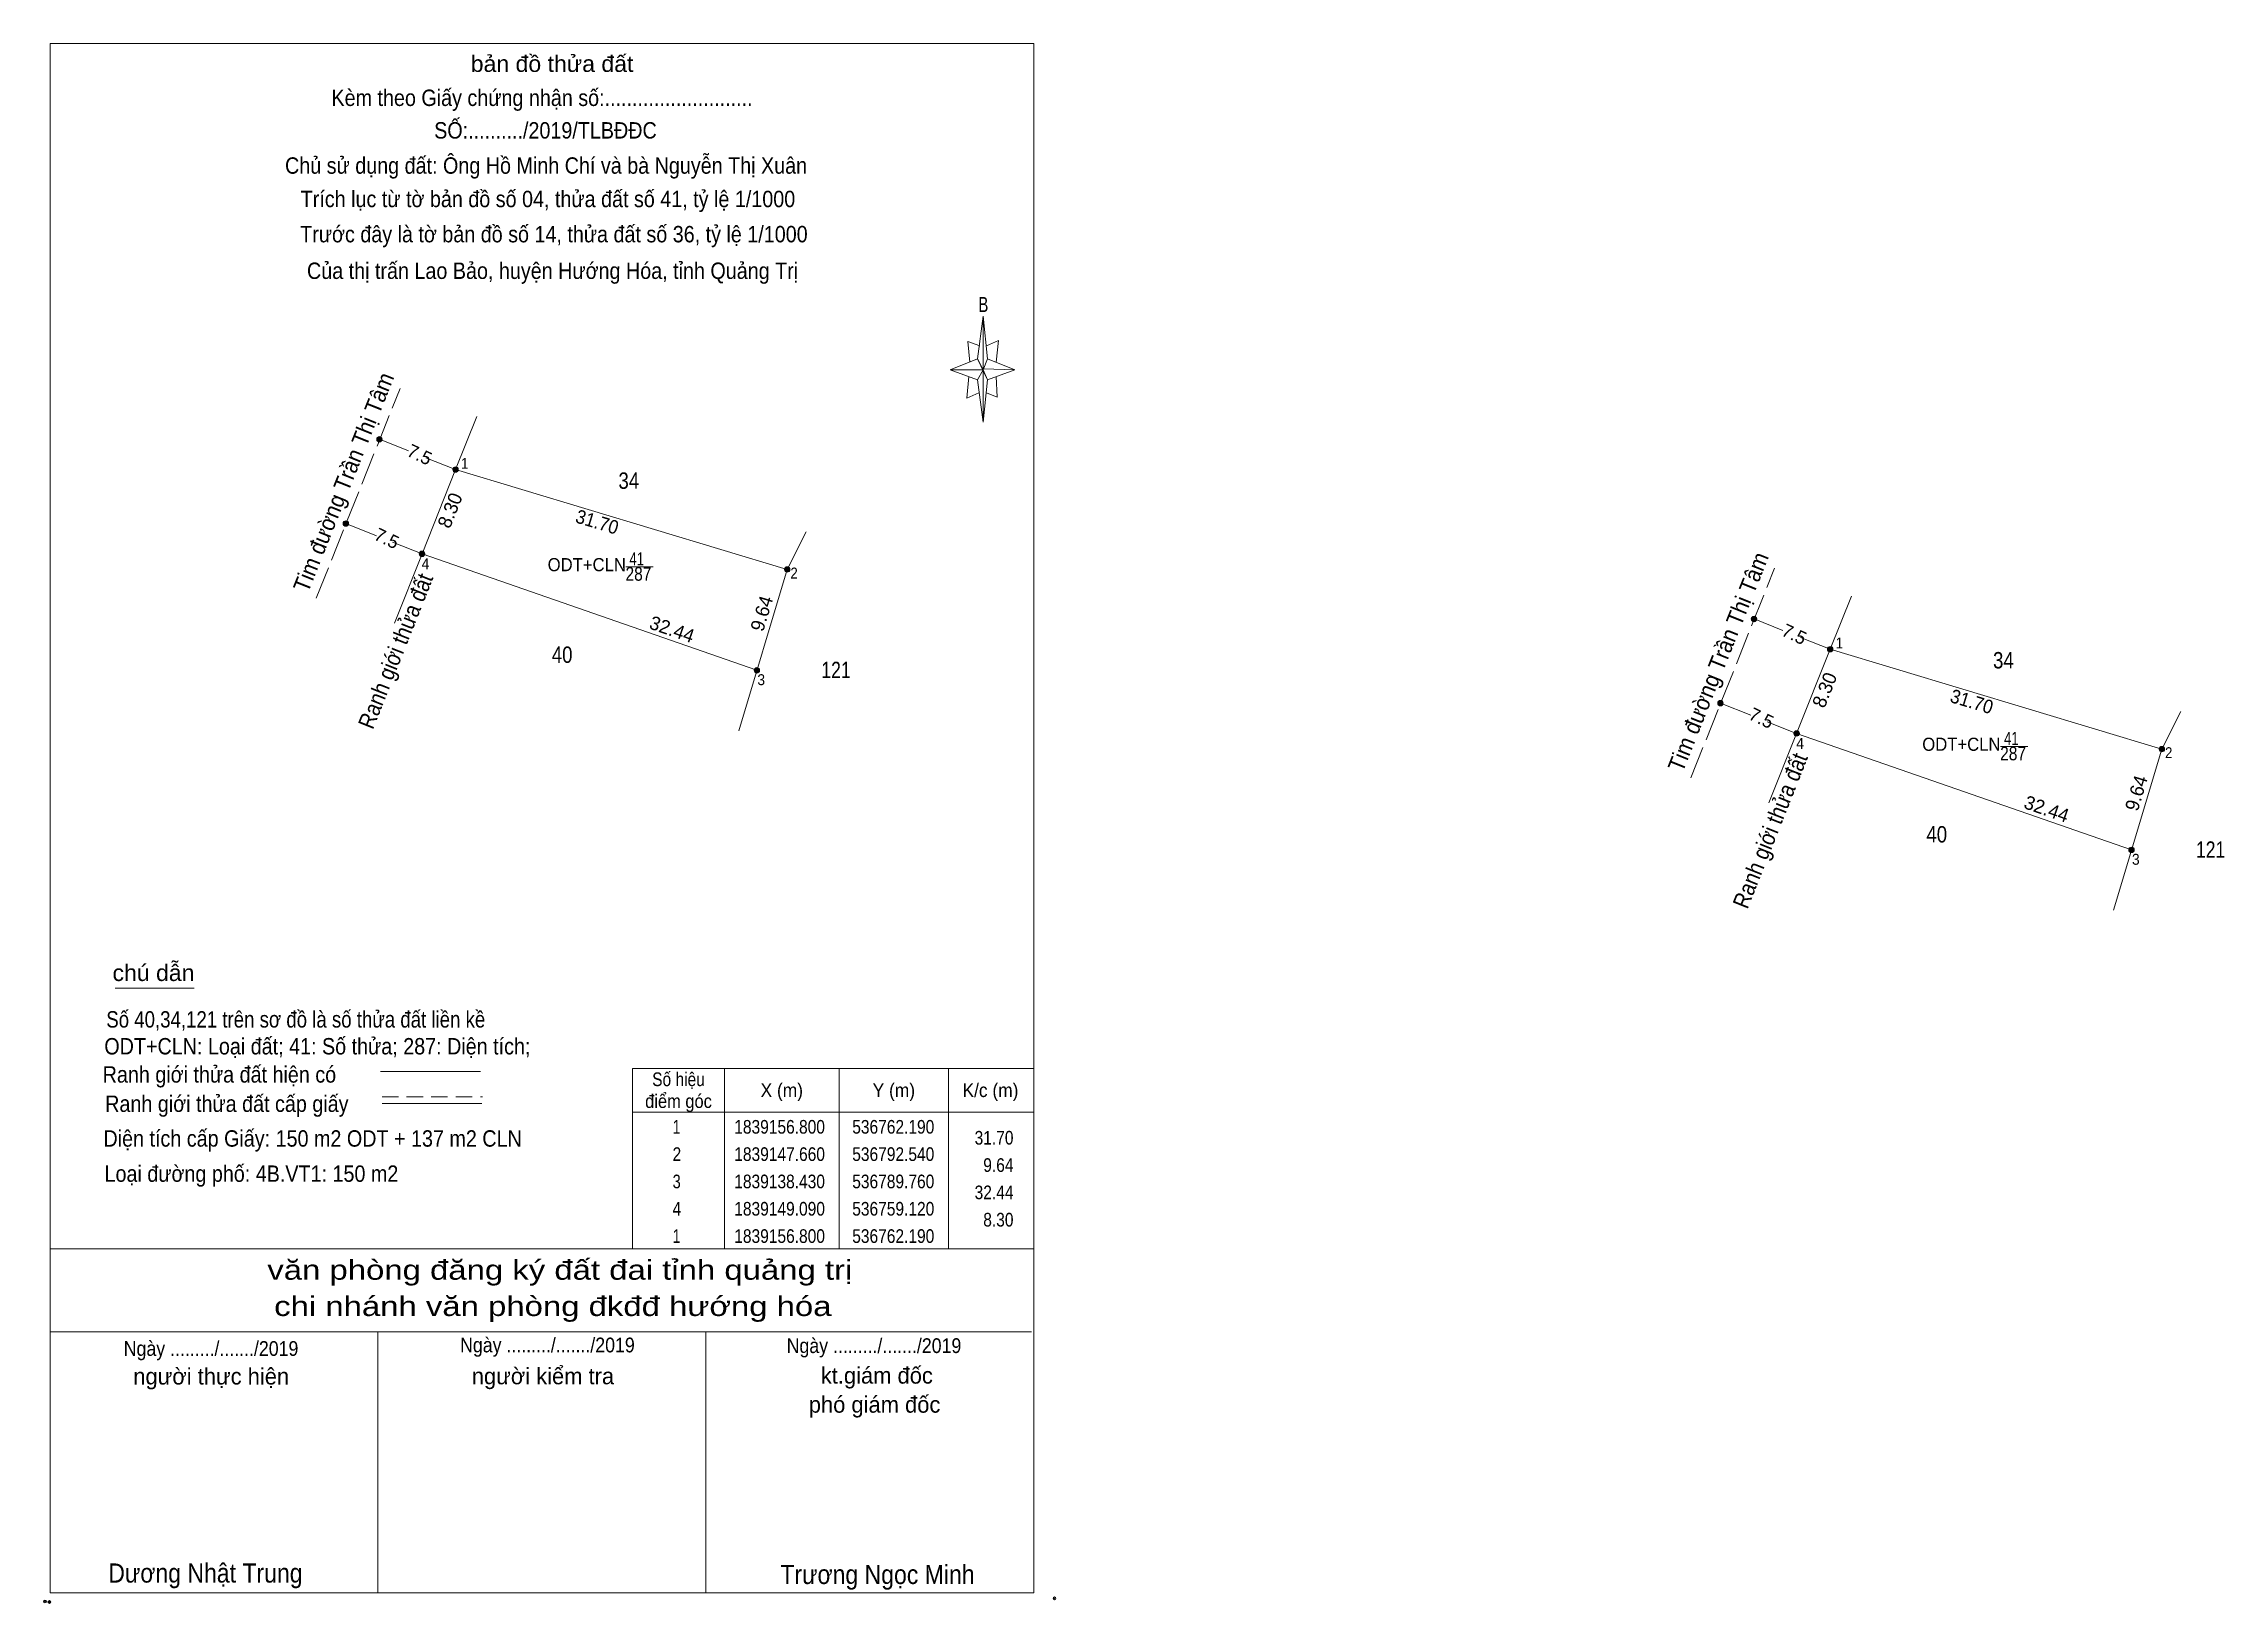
# Model space of a CAD drawing. Header units: metres. Extents: x 536599 to 536798, y 1839069 to 1839212.
import ezdxf
from ezdxf.enums import TextEntityAlignment as Align

# ---------------------------------------------------------------- set-up
doc = ezdxf.new("R2010")
doc.units = ezdxf.units.M
doc.header["$LTSCALE"] = 0.5
doc.header["$PDMODE"] = 32
doc.header["$PDSIZE"] = 0.25
doc.linetypes.add('LONG_DASHED', pattern=[7.5, 6, -1.5])
doc.linetypes.add('MEDIUM_DASHED', pattern=[4.5, 3, -1.5])
for name, color, linetype, lineweight in [('10', 7, 'Continuous', 13), ('13', 7, 'Continuous', 13), ('17', 7, 'Continuous', 13), ('22', 7, 'LONG_DASHED', 13), ('23', 7, 'Continuous', 13), ('5', 7, 'Continuous', 13), ('6', 7, 'Continuous', 13), ('63', 7, 'Continuous', 13)]:
    doc.layers.add(name, color=color, linetype=linetype, lineweight=lineweight)
doc.layers.add('15', color=7, linetype='Continuous')

msp = doc.modelspace()

# ---------------------------------------------------------------- hatches: boundary and pattern name
at = {"layer": '63'}
for points in [[(536629.69, 1839176.01, 1), (536629.19, 1839176.01, 1)], [(536636.66, 1839173.24, 1), (536636.16, 1839173.24, 1)], [(536626.62, 1839168.3, 1), (536626.12, 1839168.3, 1)], [(536633.59, 1839165.53, 1), (536633.09, 1839165.53, 1)], [(536667.01, 1839164.1, 1), (536666.51, 1839164.1, 1)], [(536755.47, 1839159.57, 1), (536754.97, 1839159.57, 1)], [(536762.44, 1839156.8, 1), (536761.94, 1839156.8, 1)], [(536664.23, 1839154.87, 1), (536663.73, 1839154.87, 1)], [(536752.4, 1839151.86, 1), (536751.9, 1839151.86, 1)], [(536759.37, 1839149.09, 1), (536758.87, 1839149.09, 1)], [(536792.79, 1839147.66, 1), (536792.29, 1839147.66, 1)], [(536790.01, 1839138.43, 1), (536789.51, 1839138.43, 1)]]:
    msp.add_hatch(color=256, dxfattribs=at).paths.add_polyline_path(points)

# ---------------------------------------------------------------- linework, layer by layer
at = {"layer": '10'}
for p, q in [((536666.76, 1839164.1), (536636.41, 1839173.24)), ((536668.49, 1839167.55), (536666.76, 1839164.1)), ((536633.34, 1839165.53), (536663.98, 1839154.87)), ((536666.76, 1839164.1), (536662.32, 1839149.34)), ((536792.54, 1839147.66), (536762.19, 1839156.8)), ((536794.27, 1839151.11), (536792.54, 1839147.66)), ((536759.12, 1839149.09), (536789.76, 1839138.43)), ((536792.54, 1839147.66), (536788.1, 1839132.9))]:
    msp.add_line(p, q, dxfattribs=at)
at = {"layer": '13'}
for p, q in [((536651.98, 1839164.33), (536654.49, 1839164.33)), ((536777.76, 1839147.89), (536780.27, 1839147.89))]:
    msp.add_line(p, q, dxfattribs=at)
at = {"layer": '17'}
msp.add_line((536605.25, 1839125.77), (536612.49, 1839125.77), dxfattribs=at)
at = {"layer": '22'}
for p, q in [((536623.66, 1839161.46), (536631.33, 1839180.67)), ((536749.44, 1839145.02), (536757.11, 1839164.23))]:
    msp.add_line(p, q, dxfattribs=at)
at = {"layer": '23'}
for p, q in [((536638.35, 1839178.1), (536636.41, 1839173.24)), ((536636.41, 1839173.24), (536633.34, 1839165.53)), ((536633.34, 1839165.53), (536630.81, 1839159.17)), ((536764.13, 1839161.66), (536762.19, 1839156.8)), ((536762.19, 1839156.8), (536759.12, 1839149.09)), ((536759.12, 1839149.09), (536756.59, 1839142.73))]:
    msp.add_line(p, q, dxfattribs=at)
at = {"layer": '5'}
for p, q in [((536684.18, 1839183.37), (536684.68, 1839187.27)), ((536685.08, 1839183.37), (536687.58, 1839182.37)), ((536684.18, 1839181.47), (536681.68, 1839182.37)), ((536685.08, 1839181.47), (536684.68, 1839177.57)), ((536685.88, 1839181.77), (536685.98, 1839179.87)), ((536685.98, 1839179.87), (536684.98, 1839180.27)), ((536599.31, 1839101.93), (536689.31, 1839101.93)), ((536599.31, 1839094.33), (536689.11, 1839094.33)), ((536599.31, 1839094.33), (536689.11, 1839094.33)), ((536599.31, 1839094.33), (536689.11, 1839094.33)), ((536629.31, 1839070.43), (536629.31, 1839094.33)), ((536659.31, 1839070.43), (536659.31, 1839094.33))]:
    msp.add_line(p, q, dxfattribs=at)
for points in [[(536599.31, 1839212.23), (536689.31, 1839212.23), (536689.31, 1839070.43), (536599.31, 1839070.43)], [(536684.68, 1839187.27), (536685.08, 1839183.37), (536684.68, 1839182.37)], [(536684.68, 1839182.37), (536681.68, 1839182.37), (536684.18, 1839183.37), (536685.08, 1839181.47), (536687.58, 1839182.37), (536684.68, 1839182.47)], [(536684.68, 1839182.37), (536684.68, 1839177.57), (536684.18, 1839181.47)]]:
    msp.add_lwpolyline(points, close=True, dxfattribs=at)
for points in [[(536684.68, 1839182.37), (536684.18, 1839183.37), (536681.68, 1839182.37)], [(536684.38, 1839184.57), (536683.28, 1839184.97), (536683.48, 1839183.07)], [(536684.98, 1839184.57), (536686.08, 1839185.07), (536685.88, 1839183.07)], [(536683.38, 1839181.77), (536683.18, 1839179.77), (536684.28, 1839180.27)], [(536684.68, 1839182.37), (536685.08, 1839181.47), (536687.58, 1839182.37)], [(536689.31, 1839070.43), (536599.31, 1839070.43), (536599.31, 1839094.33)]]:
    msp.add_lwpolyline(points, dxfattribs=at)
for p in [(536598.84, 1839069.65), (536599.24, 1839069.59)]:
    msp.add_point(p, dxfattribs=at)
at = {"layer": '6'}
for p, q in [((536629.54, 1839118.15), (536638.68, 1839118.15)), ((536629.68, 1839115.21), (536638.82, 1839115.21))]:
    msp.add_line(p, q, dxfattribs=at)
at = {"layer": '6', "linetype": 'MEDIUM_DASHED'}
msp.add_line((536629.68, 1839115.83), (536638.88, 1839115.83), dxfattribs=at)
at = {"layer": '6'}
msp.add_point((536691.21, 1839069.93), dxfattribs=at)
at = {"layer": '63'}
for p, q in [((536629.44, 1839176.01), (536632.09, 1839174.96)), ((536633.7, 1839174.32), (536636.41, 1839173.24)), ((536626.37, 1839168.3), (536629.16, 1839167.19)), ((536630.65, 1839166.6), (536633.34, 1839165.53)), ((536755.22, 1839159.57), (536757.87, 1839158.52)), ((536759.48, 1839157.88), (536762.19, 1839156.8)), ((536752.15, 1839151.86), (536754.94, 1839150.75)), ((536756.43, 1839150.16), (536759.12, 1839149.09)), ((536661.01, 1839118.43), (536661.01, 1839101.93)), ((536671.51, 1839118.43), (536671.51, 1839101.93)), ((536681.51, 1839118.43), (536681.51, 1839101.93)), ((536652.61, 1839114.43), (536689.31, 1839114.43))]:
    msp.add_line(p, q, dxfattribs=at)
msp.add_lwpolyline([(536652.61, 1839118.43), (536689.31, 1839118.43), (536689.31, 1839101.93), (536652.61, 1839101.93)], close=True, dxfattribs=at)
for centre in [(536629.44, 1839176.01), (536636.41, 1839173.24), (536626.37, 1839168.3), (536633.34, 1839165.53), (536666.76, 1839164.1), (536755.22, 1839159.57), (536762.19, 1839156.8), (536663.98, 1839154.87), (536752.15, 1839151.86), (536759.12, 1839149.09), (536792.54, 1839147.66), (536789.76, 1839138.43)]:
    msp.add_circle(centre, 0.25, dxfattribs=at)

# ---------------------------------------------------------------- texts
at = {"layer": '13'}
for s, height, width, p in [('34', 1.5, 0.85, (536652.26, 1839171.48)), ('41', 1.2, 0.75, (536652.985, 1839164.47)), ('ODT+CLN', 1.2, 0.95, (536648.415, 1839163.94)), ('287', 1.25, 0.85, (536653.145, 1839163.07)), ('40', 1.5, 0.85, (536646.16, 1839155.55)), ('121', 1.5, 0.8, (536671.22, 1839154.15)), ('34', 1.5, 0.85, (536778.04, 1839155.04)), ('ODT+CLN', 1.2, 0.95, (536774.195, 1839147.5)), ('287', 1.25, 0.85, (536778.925, 1839146.63)), ('41', 1.2, 0.75, (536778.765, 1839148.03)), ('40', 1.5, 0.85, (536771.94, 1839139.11)), ('121', 1.5, 0.8, (536797, 1839137.71))]:
    msp.add_text(s, height=height, dxfattribs=dict(at, width=width)).set_placement(p, align=Align.CENTER)
at = {"layer": '15', "width": 0.95}
for p in [(536626.8662, 1839171.8119), (536752.6462, 1839155.3719)]:
    msp.add_text('Tim đường Trần Thị Tâm', height=1.5, rotation=68.233, dxfattribs=at).set_placement(p, align=Align.CENTER)
at = {"layer": '15'}
for p in [(536632.8679, 1839174.0694), (536629.8579, 1839166.3994), (536758.6479, 1839157.6294), (536755.6379, 1839149.9594)]:
    msp.add_text('7.5', height=1.2, rotation=334.632, dxfattribs=at).set_placement(p, align=Align.CENTER)
at = {"layer": '5'}
for s, height, width, p in [('bản đồ thửa đất', 1.5, 1.05, (536645.24, 1839209.64)), ('Kèm theo Giấy chứng nhận số:...........................', 1.5, 0.9, (536644.32, 1839206.52)), ('SỐ:........../2019/TLBĐĐC', 1.5, 0.9, (536644.635, 1839203.54)), ('Chủ sử dụng đất: Ông Hồ Minh Chí và bà Nguyễn Thị Xuân', 1.5, 0.9, (536644.69, 1839200.32)), ('Trích lục từ tờ bản đồ số 04, thửa đất số 41, tỷ lệ 1/1000 ', 1.5, 0.9, (536645.115, 1839197.26)), ('Trước đây là tờ bản đồ số 14, thửa đất số 36, tỷ lệ 1/1000', 1.5, 0.9, (536645.41, 1839194.04)), ('Của thị trấn Lao Bảo, huyện Hướng Hóa, tỉnh Quảng Trị', 1.5, 0.9, (536645.285, 1839190.69)), ('B', 1.378, 0.75, (536684.7, 1839187.66)), ('văn phòng đăng ký đất đai tỉnh quảng trị', 1.8, 1.25, (536645.95, 1839099.09)), ('chi nhánh văn phòng đkđđ hướng hóa', 1.8, 1.25, (536645.31, 1839095.77)), ('Ngày ........./......./2019', 1.35, 0.9, (536614.035, 1839092.12)), ('Ngày ........./......./2019', 1.35, 0.9, (536644.815, 1839092.44)), ('Ngày ........./......./2019', 1.35, 0.9, (536674.695, 1839092.38)), ('Dương Nhật Trung', 1.75, 0.9, (536613.52, 1839071.37)), ('Trương Ngọc Minh', 1.75, 0.9, (536675.015, 1839071.24))]:
    msp.add_text(s, height=height, dxfattribs=dict(at, width=width)).set_placement(p, align=Align.CENTER)
for s, p in [('người thực hiện', (536614.05, 1839089.5)), ('người kiểm tra', (536644.405, 1839089.52)), ('kt.giám đốc', (536674.955, 1839089.58)), ('phó giám đốc', (536674.75, 1839086.92))]:
    msp.add_text(s, height=1.5, dxfattribs=at).set_placement(p, align=Align.CENTER)
at = {"layer": '6'}
for s, width, p in [('chú dẫn', 1.05, (536605.02, 1839126.43)), ('Số 40,34,121 trên sơ đồ là số thửa đất liền kề', 0.85, (536604.45, 1839122.17)), ('ODT+CLN: Loại đất; 41: Số thửa; 287: Diện tích;', 0.9, (536604.27, 1839119.71)), ('Ranh giới thửa đất hiện có ', 0.9, (536604.12, 1839117.13)), ('Ranh giới thửa đất cấp giấy', 0.9, (536604.35, 1839114.45)), ('Diện tích cấp Giấy: 150 m2 ODT + 137 m2 CLN', 0.9, (536604.19, 1839111.27)), ('Loại đường phố: 4B.VT1: 150 m2', 0.9, (536604.29, 1839108.05))]:
    msp.add_text(s, height=1.5, dxfattribs=dict(at, width=width)).set_placement(p)
at = {"layer": '63'}
for s, height, width, p in [(' 1', 1, 0.9, (536637.59, 1839173.31)), (' 4', 1, 0.95, (536634.01, 1839164.12)), (' 2', 1, 0.9, (536667.72, 1839163.27)), (' 1', 1, 0.9, (536763.37, 1839156.87)), (' 3', 1, 0.95, (536664.73, 1839153.51)), (' 4', 1, 0.95, (536759.79, 1839147.68)), (' 2', 1, 0.9, (536793.5, 1839146.83)), (' 3', 1, 0.95, (536790.51, 1839137.07)), ('31.70', 1.25, 0.85, (536687.46, 1839111.46)), ('9.64', 1.25, 0.85, (536687.46, 1839108.96)), ('32.44', 1.25, 0.85, (536687.46, 1839106.46)), ('8.30', 1.25, 0.85, (536687.46, 1839103.96))]:
    msp.add_text(s, height=height, dxfattribs=dict(at, width=width)).set_placement(p, align=Align.RIGHT)
for s, rotation, p in [('8.30', 68.288, (536636.4827, 1839169.2788)), ('9.64', 73.238, (536665.0208, 1839159.8898)), ('32.44', 340.817, (536656.0096, 1839158.0321)), ('8.30', 68.288, (536762.2627, 1839152.8388)), ('32.44', 340.817, (536781.7896, 1839141.5921)), ('9.64', 73.238, (536790.8008, 1839143.4498))]:
    msp.add_text(s, height=1.25, rotation=rotation, dxfattribs=at).set_placement(p, align=Align.CENTER)
for s, height, rotation, width, p in [('31.70', 1.25, 343.24, 0.95, (536649.1898, 1839167.8519)), ('Ranh giới thửa đất', 1.5, 68.307, 0.9, (536631.6157, 1839156.3628)), ('31.70', 1.25, 343.24, 0.95, (536774.9698, 1839151.4119)), ('Ranh giới thửa đất', 1.5, 68.307, 0.9, (536757.3957, 1839139.9228))]:
    msp.add_text(s, height=height, rotation=rotation, dxfattribs=dict(at, width=width)).set_placement(p, align=Align.CENTER)
for s, width, p in [('Số hiệu', 0.85, (536656.81, 1839116.81)), ('điểm góc', 0.9, (536656.81, 1839114.81)), ('X (m)', 0.95, (536666.26, 1839115.81)), ('Y (m)', 0.95, (536676.515, 1839115.81)), ('K/c (m)', 0.95, (536685.355, 1839115.81)), (' 1', 0.75, (536656.46, 1839112.46)), ('1839156.800', 0.85, (536666.06, 1839112.46)), ('536762.190', 0.85, (536676.46, 1839112.46)), (' 2', 0.85, (536656.465, 1839109.96)), ('1839147.660', 0.85, (536666.06, 1839109.96)), ('536792.540', 0.85, (536676.46, 1839109.96)), (' 3', 0.8, (536656.455, 1839107.46)), ('1839138.430', 0.85, (536666.06, 1839107.46)), ('536789.760', 0.85, (536676.46, 1839107.46)), (' 4', 0.85, (536656.46, 1839104.96)), ('1839149.090', 0.85, (536666.06, 1839104.96)), ('536759.120', 0.85, (536676.46, 1839104.96)), (' 1', 0.75, (536656.46, 1839102.46)), ('1839156.800', 0.85, (536666.06, 1839102.46)), ('536762.190', 0.85, (536676.46, 1839102.46))]:
    msp.add_text(s, height=1.25, dxfattribs=dict(at, width=width)).set_placement(p, align=Align.CENTER)

doc.saveas('drawing.dxf')
